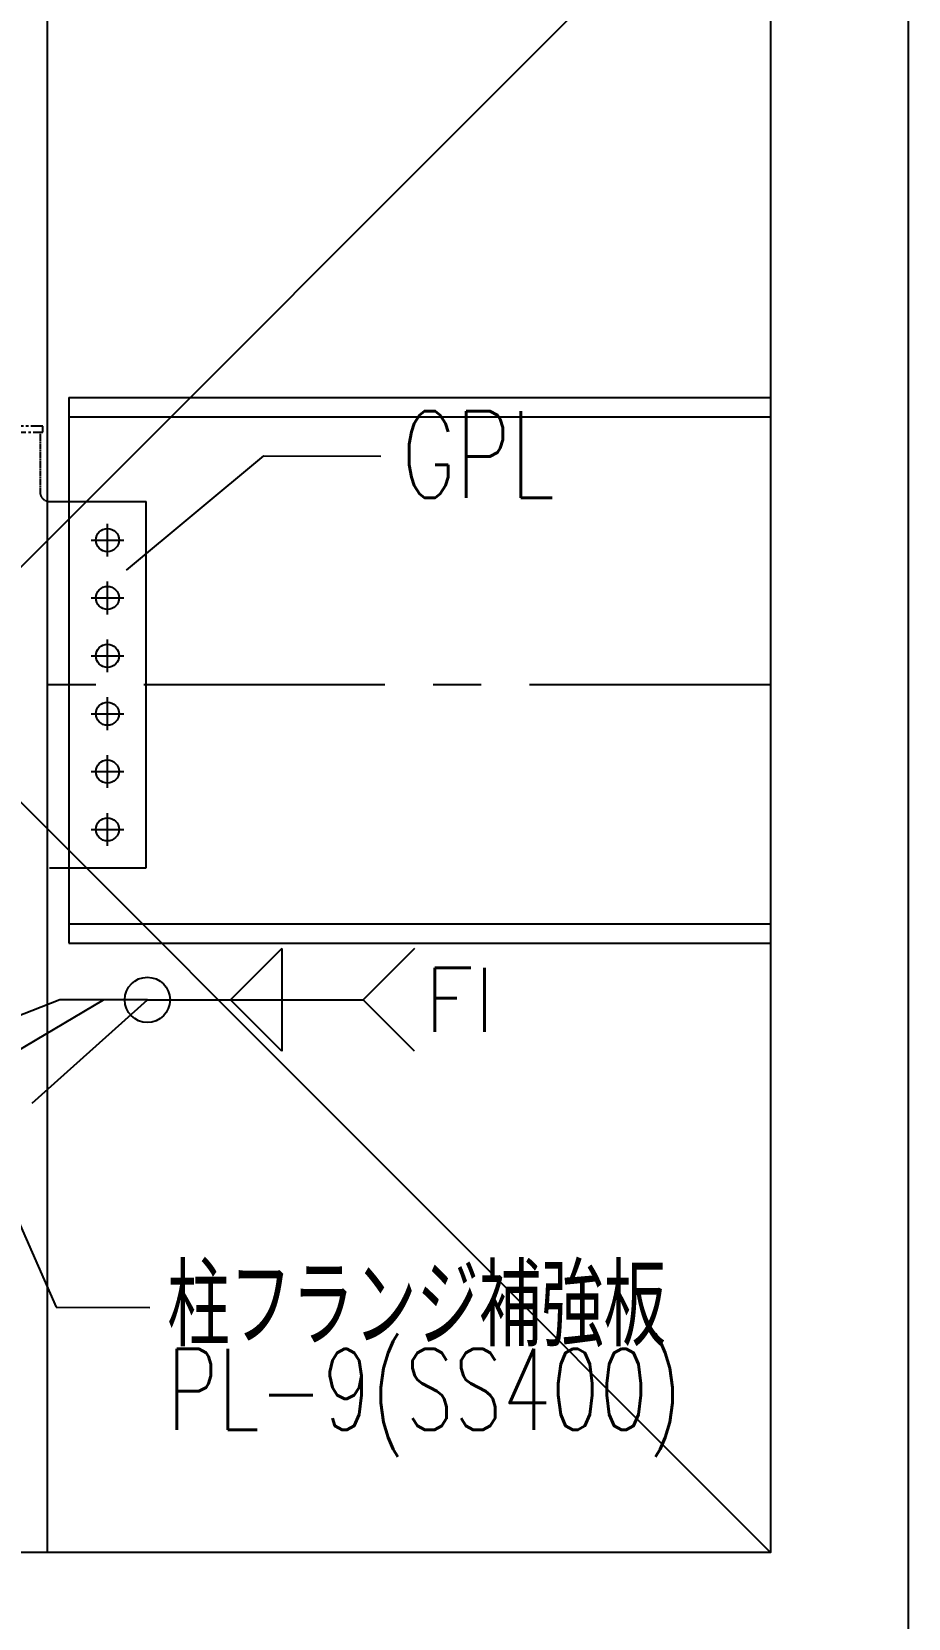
# Model space of a CAD drawing. Extents: x -668440 to 1010955, y -1678500 to 210463.
# Drawn here: x -535813 to -526717, y -1050424 to -1033971 of the extents above; entities that cross this region are included whole.
import ezdxf
from ezdxf.enums import TextEntityAlignment as Align

# ---------------------------------------------------------------- set-up
doc = ezdxf.new("R2010")
doc.units = 0
doc.header["$MEASUREMENT"] = 0
doc.linetypes.add('CENTER', pattern=[2, 1.25, -0.25, 0.25, -0.25])
doc.linetypes.add('HASEN_S', pattern=[2, 1.5, -0.5])
doc.layers.get('0').update_dxf_attribs({"color": 3, "linetype": 'CONTINUOUS'})
doc.layers.add('00_ADDL', color=253, linetype='CONTINUOUS', plot=False)
for name, color, linetype in [('098', 7, 'CONTINUOUS'), ('100', 5, 'CENTER'), ('_1-1_L-CL', 3, 'CONTINUOUS'), ('_1-3_L-CS', 1, 'CONTINUOUS'), ('_1-B_TXT1', 3, 'CONTINUOUS'), ('_5-6_GS-M', 6, 'CONTINUOUS'), ('_B-2_PL-M', 3, 'CONTINUOUS'), ('_B-3_PL-H', 4, 'HASEN_S'), ('_B-6_BN-M', 3, 'CONTINUOUS'), ('COL_H-300x300x10x15x13', 7, 'CONTINUOUS')]:
    doc.layers.add(name, color=color, linetype=linetype)
doc.styles.add('DRACAD', font='txt', dxfattribs={"width": 0.85, "bigfont": 'extfont2'})
doc.styles.add('S030', font='simplex.shx', dxfattribs={"width": 0.8, "bigfont": 'extfont2.shx'})

# ---------------------------------------------------------------- blocks, each defined once
blk = doc.blocks.new('剛接合部C1Y')
at = {"linetype": 'CENTER', "ltscale": 10}
blk.add_lwpolyline([(-220929.62062, -408437.07507), (-220639.62062, -408437.07507), (-220639.62062, -408431.07507), (-220929.62062, -408431.07507)], close=True, dxfattribs=at)
at = {"layer": '00_ADDL'}
for p, q in [((-221684.62063, -407799.07507), (-219884.62063, -409599.07507)), ((-219884.62063, -407799.07507), (-221684.62063, -409599.07507))]:
    blk.add_line(p, q, dxfattribs=at)
blk.add_lwpolyline([(-221684.62063, -409599.07507), (-221684.62063, -407799.07507), (-219884.62063, -407799.07507), (-219884.62063, -409599.07507)], close=True, dxfattribs=at)
at = {"layer": '100', "linetype": 'CENTER', "ltscale": 200}
blk.add_line((-219884.62063, -408699.07507), (-225684.62063, -408699.07507), dxfattribs=at)
at = {"layer": '_1-1_L-CL'}
blk.add_line((-219741.54476, -402309.07507), (-219741.54476, -413694.07507), dxfattribs=at)
at = {"layer": '_1-3_L-CS', "transparency": 33554661}
for p, q in [((-220552.83743, -408580.20878), (-220410.14568, -408461.56424)), ((-220391.53605, -408972.49945), (-220444.86938, -409025.83278)), ((-220391.53605, -408972.49945), (-220391.53605, -409079.16612)), ((-220253.93935, -408972.49945), (-220307.27269, -409025.83278)), ((-220622.08929, -409025.83278), (-220823.12063, -409104.7456)), ((-220777.26768, -409144.47733), (-220576.57593, -409025.83278)), ((-220531.06257, -409025.83278), (-220622.08929, -409025.83278)), ((-220391.53605, -409079.16612), (-220444.86938, -409025.83278)), ((-220253.93935, -409079.16612), (-220307.27269, -409025.83278))]:
    blk.add_line(p, q, dxfattribs=at)
at = {"layer": '_1-3_L-CS'}
for p, q in [((-220410.14568, -408461.56424), (-220288.89388, -408461.86989)), ((-220705.90102, -409162.52932), (-220625.80546, -409344.46707)), ((-220625.80546, -409344.46707), (-220528.51259, -409344.77273))]:
    blk.add_line(p, q, dxfattribs=at)
blk.add_lwpolyline([(-220650.62063, -409132.95395), (-220531.06257, -409025.83278), (-220307.27269, -409025.83278)], dxfattribs=at)
blk.add_circle((-220531.06257, -409025.83278), 23.47939, dxfattribs=at)
at = {"layer": '_5-6_GS-M'}
for p, q in [((-220612.50801, -408401.07507), (-219883.50801, -408401.07507)), ((-220612.50801, -408401.07507), (-220612.50801, -408967.07507)), ((-220612.50801, -408421.07507), (-219883.50801, -408421.07507)), ((-220612.50801, -408947.07507), (-219883.50801, -408947.07507)), ((-220612.50801, -408967.07507), (-219883.50801, -408967.07507))]:
    blk.add_line(p, q, dxfattribs=at)
at = {"layer": '_B-2_PL-M'}
for p in [(-220632.50799, -408509.07507), (-220532.50799, -408889.07507)]:
    blk.add_line(p, (-220532.50799, -408509.07507), dxfattribs=at)
at = {"layer": '_B-3_PL-H'}
blk.add_line((-220642.50799, -408437.07507), (-220642.50799, -408499.07507), dxfattribs=at)
blk.add_arc((-220632.50799, -408499.07507), 10, 180, 270, dxfattribs=at)
at = {"layer": '_B-6_BN-M'}
for p, q in [((-220572.50799, -408566.07507), (-220572.50799, -408532.07507)), ((-220589.50799, -408549.07507), (-220555.50799, -408549.07507)), ((-220572.50799, -408626.07507), (-220572.50799, -408592.07507)), ((-220589.50799, -408609.07507), (-220555.50799, -408609.07507)), ((-220572.50799, -408686.07507), (-220572.50799, -408652.07507)), ((-220589.50799, -408669.07507), (-220555.50799, -408669.07507)), ((-220572.50799, -408746.07507), (-220572.50799, -408712.07507)), ((-220589.50799, -408729.07507), (-220555.50799, -408729.07507)), ((-220572.50799, -408806.07507), (-220572.50799, -408772.07507)), ((-220589.50799, -408789.07507), (-220555.50799, -408789.07507)), ((-220572.50799, -408866.07507), (-220572.50799, -408832.07507)), ((-220589.50799, -408849.07507), (-220555.50799, -408849.07507)), ((-220632.50801, -408889.07507), (-220532.50799, -408889.07507))]:
    blk.add_line(p, q, dxfattribs=at)
for centre in [(-220572.50799, -408549.07507), (-220572.50799, -408609.07507), (-220572.50799, -408669.07507), (-220572.50799, -408729.07507), (-220572.50799, -408789.07507), (-220572.50799, -408849.07507)]:
    blk.add_circle(centre, 12, dxfattribs=at)
at = {"layer": 'COL_H-300x300x10x15x13'}
blk.add_line((-220634.62062, -409599.07507), (-220634.62062, -407799.07507), dxfattribs=at)
at = {"layer": '098', "color": 3, "linetype": 'Continuous', "style": 'DRACAD'}
blk.add_text('FI', height=66.666667, dxfattribs=at).set_placement((-220244.11478, -409025.83278), align=Align.MIDDLE_LEFT)
at = {"layer": '_1-B_TXT1', "color": 3, "style": 'S030', "width": 0.7}
for s, height, p in [('GPL', 90, (-220267.70073, -408460.22105)), ('柱フランジ補強板', 84, (-220510.45755, -409343.12388)), ('PL-9(SS400)', 84, (-220510.45755, -409429.76286))]:
    blk.add_text(s, height=height, dxfattribs=at).set_placement(p, align=Align.MIDDLE_LEFT)

msp = doc.modelspace()

# ---------------------------------------------------------------- block references
at = {"xscale": 10, "yscale": 10, "zscale": 10}
msp.add_blockref('剛接合部C1Y', (1670698.6842, 3046247.35843, 5600), dxfattribs=at)

doc.saveas('drawing.dxf')
